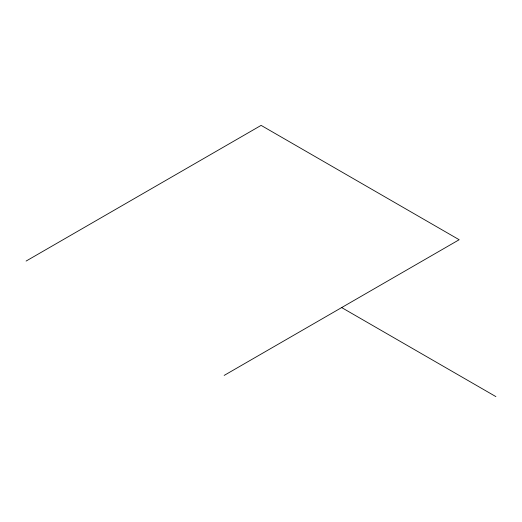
<?xml version="1.0" encoding="UTF-8"?>
<svg xmlns="http://www.w3.org/2000/svg" width="522" height="522" viewBox="0 0 522 522"><rect width="100%" height="100%" fill="white"/><g stroke="black" fill="none" stroke-linecap="round" stroke-linejoin="round"><path stroke-width="0.78" d="M26.1 261.065L261.117 125.384L459.177 239.728L224.16 375.416M341.669 307.575L495.9 396.616"/></g></svg>
